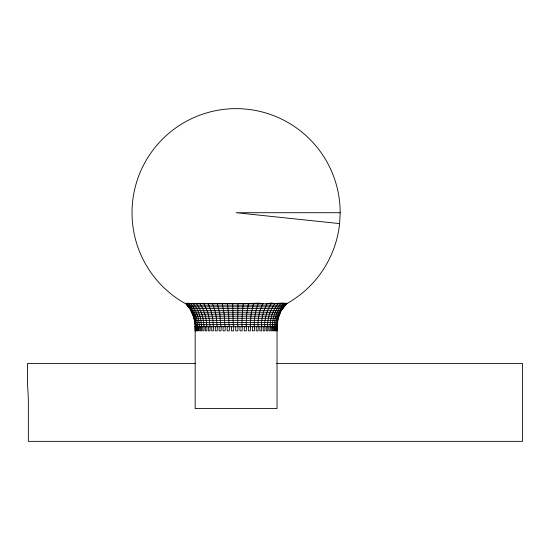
<?xml version="1.0" encoding="UTF-8"?>
<svg xmlns="http://www.w3.org/2000/svg" width="550" height="550" viewBox="0 0 550 550"><rect width="100%" height="100%" fill="white"/><g stroke="black" fill="none" stroke-linecap="round" stroke-linejoin="round"><path stroke-width="0.82" d="M237.6 326.748L237.958 303.456L265.664 303.703L271.659 303.098L274.56 303.566M195.147 330.846L195.58 330.846L195.607 326.04L195.992 330.846L196.433 330.846L196.481 326.04L197.058 326.748L197.058 330.846L197.718 330.846L197.794 326.04L198.557 326.748L198.557 330.846L199.423 330.846L199.526 326.04L200.468 326.748L200.468 330.846L201.534 330.846L201.657 326.04L202.764 326.748L202.764 330.846L204.016 330.846L204.167 326.04L205.425 326.748L205.425 330.846L206.855 330.846L207.027 326.04L208.429 326.748L208.429 330.846L210.018 330.846L210.203 326.04L211.729 326.748L211.729 330.846L213.462 330.846L213.661 326.04L215.298 326.748L215.298 330.846L217.154 330.846L217.374 326.04L219.099 326.748L219.099 330.846L221.052 330.846L221.286 326.04L223.08 326.748L223.08 330.846L225.115 330.846L225.356 326.04L227.205 326.748L227.205 330.846L229.302 330.846L229.549 326.04L231.433 326.748L231.433 330.846L233.564 330.846L233.812 326.04L235.709 326.748L235.709 330.846L237.847 330.846L238.102 326.04L239.986 326.748L239.986 330.846L242.117 330.846L242.371 326.04L244.221 326.748L244.221 330.846L246.324 330.846L246.565 326.04L248.373 326.748L248.373 330.846L250.415 330.846L250.649 326.04L252.381 326.748L252.381 330.846L254.347 330.846L254.574 326.04L256.218 326.748L256.218 330.846L258.081 330.846L258.301 326.04L259.834 326.748L259.834 330.846L261.573 330.846L261.779 326.04L263.189 326.748L263.189 330.846L264.784 330.846L264.976 326.04L266.248 326.748L266.248 330.846L267.685 330.846L267.857 326.04L268.971 326.748L268.971 330.846L270.243 330.846L270.387 326.04L271.343 326.748L271.343 330.846L272.422 330.846L272.546 326.04L273.322 326.748L273.322 330.846L274.202 330.846L274.306 326.04L274.897 326.748L274.897 330.846L275.564 330.846L275.639 326.04L276.045 330.846L276.499 330.846L276.547 326.04L277.049 326.748L277.028 326.04L276.836 326.748M241.869 326.748L242.227 314.201L243.258 303.373M246.084 326.748L246.689 314.201L248.504 303.256M195.36 330.846L195.174 326.04L195.181 326.748L195.58 326.748M250.181 326.748L251.041 314.201L253.598 303.263M254.127 326.748C254.189 318.732 255.262 310.564 258.534 303.188L263.216 303.566M257.874 326.748C257.923 318.773 259.298 310.633 263.017 303.504M261.381 326.748C261.429 318.629 263.141 310.317 267.458 303.353M264.612 326.748C264.653 318.429 266.75 309.911 271.659 303.098M267.534 326.748C267.554 318.526 269.899 310.166 274.911 303.566L266.406 303.566M270.112 326.748C270.126 318.306 272.841 309.726 278.362 303.256L286.839 303.318L281.366 310.358M272.312 326.748C272.319 318.189 275.337 309.54 281.153 303.201M274.12 326.748C274.113 318.099 277.386 309.409 283.436 303.174L285.333 303.566M275.509 326.748C275.502 318.051 278.946 309.361 285.127 303.208M277.049 326.748L278.169 318.264L194.033 318.264L190.754 310.358L281.442 310.358L286.804 303.428L286.186 303.566M237.958 303.456C220.591 303.346 202.29 303.772 185.701 303.277L185.68 303.683L184.058 302.857A104.081 104.081 0 0 1 184.058 122.588A104.081 104.081 0 0 1 340.182 212.719L339.611 223.603A104.081 104.081 0 0 1 288.138 302.857L286.516 303.683L286.839 303.318M277.977 317.577L278.389 316.209M191.764 312.249L280.431 312.249L277.613 320.354L276.987 330.846M278.719 316.209L281.442 310.358M281.394 309.753L282.143 308.536M286.165 303.353C279.984 309.444 276.451 318.079 276.464 326.748L276.045 326.748M274.883 303.614L278.362 303.256M283.436 303.174L277.049 303.566M258.534 303.188L246.125 303.566M340.182 212.719L236.101 212.719L339.611 223.603M195.126 303.566L185.542 303.566L189.282 307.952M197.938 303.566L205.631 303.566M209.468 303.566L226.27 303.566M226.724 303.566L234.733 303.566M237.105 303.566L245.073 303.566M285.546 303.566L286.653 303.566M285.189 305.133L187.007 305.133L190.829 310.358L193.229 315.542M188.368 306.79L283.827 306.79M189.619 308.536L282.576 308.536M192.651 314.201L279.544 314.201M278.788 316.209L193.407 316.209L194.934 322.472L195.216 330.846M194.033 318.264L194.521 320.354L277.681 320.354M194.521 320.354L194.872 322.472L277.331 322.472M277.118 324.603L195.078 324.603L194.872 322.472M195.992 326.748L196.433 326.748M197.058 326.748L197.718 326.748M198.557 326.748L199.423 326.748M200.468 326.748L201.534 326.748M202.764 326.748L204.016 326.748M205.425 326.748L206.855 326.748M208.429 326.748L210.018 326.748M211.729 326.748L213.462 326.748M215.298 326.748L217.154 326.748M219.099 326.748L221.052 326.748M223.08 326.748L225.115 326.748M227.205 326.748L229.302 326.748M231.433 326.748L233.564 326.748M235.709 326.748L237.847 326.748M239.986 326.748L242.117 326.748M244.221 326.748L246.324 326.748M248.373 326.748L250.415 326.748M252.381 326.748L254.347 326.748M256.218 326.748L258.081 326.748M259.834 326.748L261.573 326.748M263.189 326.748L264.784 326.748M266.248 326.748L267.685 326.748M268.971 326.748L270.243 326.748M271.343 326.748L272.422 326.748M273.322 326.748L274.202 326.748M274.897 326.748L275.564 326.748M277.049 330.846L276.753 326.748M195.202 363.502L27.5 363.502L27.5 383.989L28.139 394.233A20.439 1.602 -90 0 1 28.359 404.477L28.359 441.361L522.5 441.361L522.5 363.502L276.616 363.502M185.68 303.683L185.357 303.318L186.264 303.566M185.701 303.277C191.957 309.361 195.546 318.031 195.532 326.748M186.814 303.359C192.926 309.485 196.371 318.106 196.357 326.748M188.127 303.105C194.267 309.32 197.622 318.044 197.615 326.748M190.465 303.359C196.254 309.657 199.299 318.237 199.299 326.748M192.857 303.146C198.536 309.581 201.376 318.23 201.389 326.748M199.464 303.174C204.449 309.925 206.635 318.436 206.669 326.748M196.322 303.614C201.417 310.159 203.83 318.519 203.851 326.748M203.39 303.194C207.928 310.124 209.763 318.539 209.811 326.748M207.907 303.621C211.736 310.674 213.194 318.794 213.242 326.748M212.231 303.188C215.696 310.509 216.858 318.711 216.927 326.748M217.161 303.401L219.883 314.201L220.811 326.748M222.124 303.188L224.187 314.201L224.874 326.748M227.384 303.476L228.621 314.201L229.054 326.748M232.643 303.366L233.31 326.748M277.028 326.04L277.028 408.581L195.174 408.581L195.174 326.04M195.442 326.748L195.442 330.846M277.014 326.04L276.987 326.748L277.014 326.04"/></g></svg>
